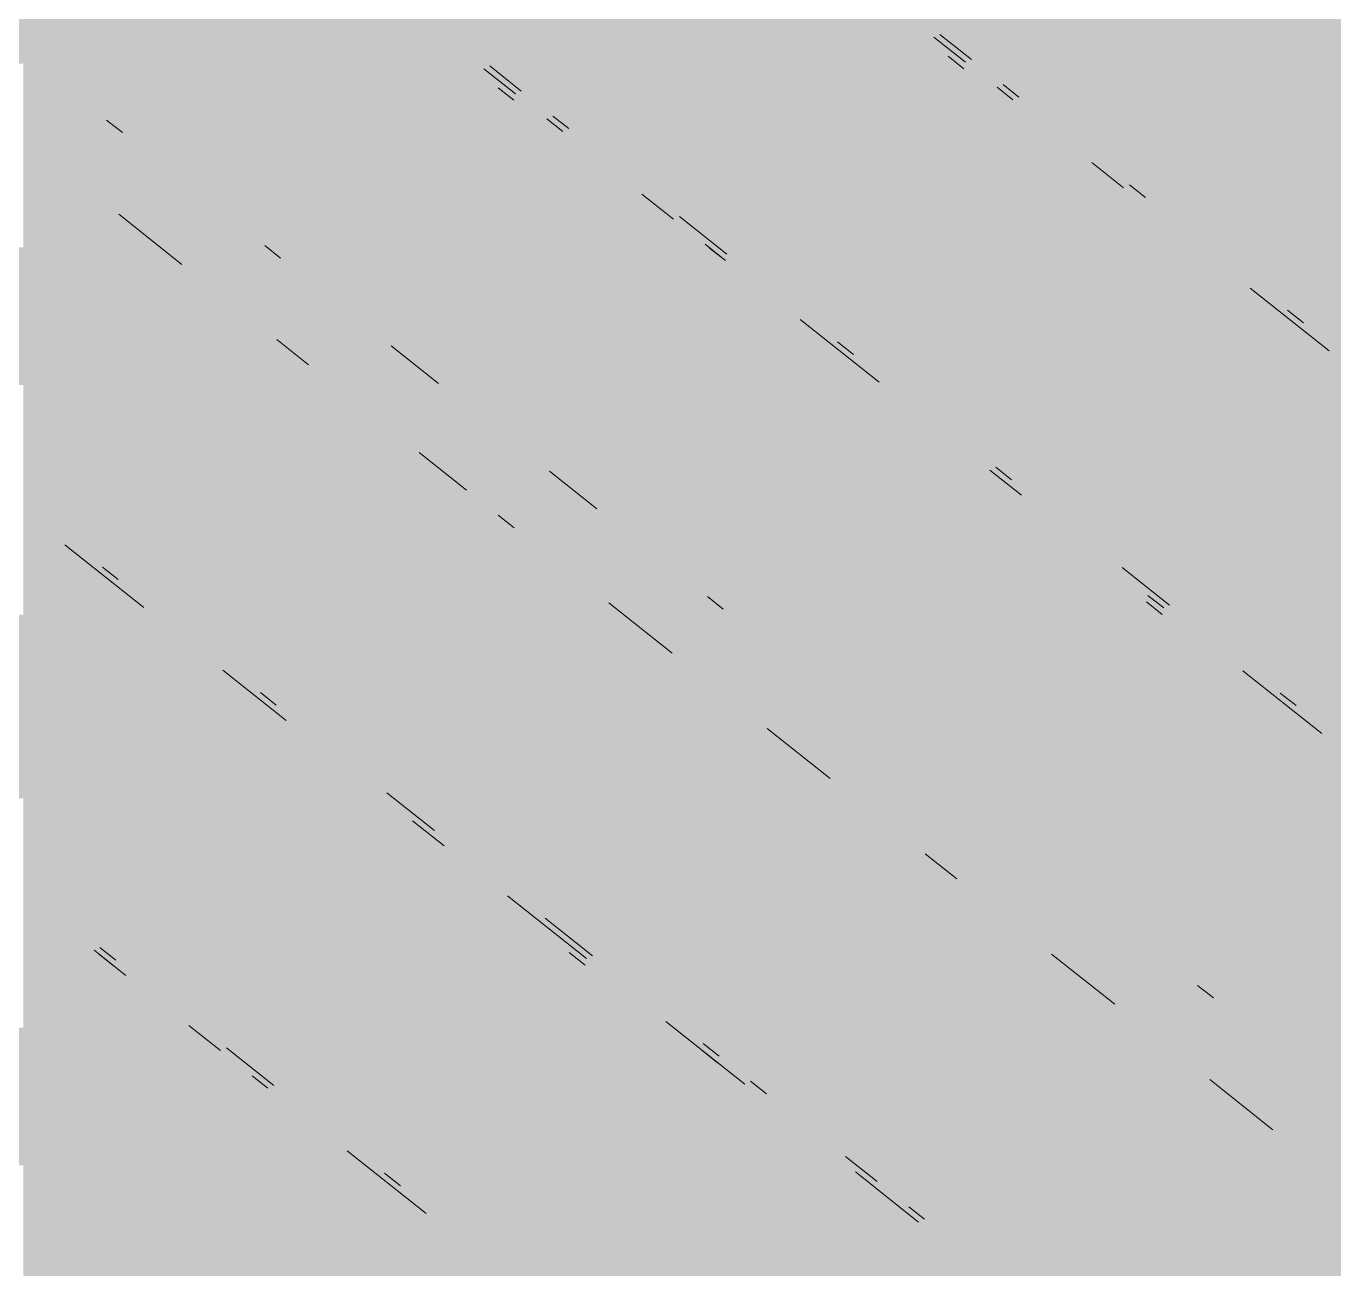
# Model space of a CAD drawing. Header units: millimetres. Extents: x 5 to 1315, y 5 to 292.
# Drawn here: x 1186.931 to 1189.677, y 96.279 to 98.889 of the extents above; entities that cross this region are included whole.
import ezdxf

# ---------------------------------------------------------------- set-up
doc = ezdxf.new("R2010")
doc.units = ezdxf.units.MM
doc.layers.add('EXISTING', color=7, linetype='Continuous')
doc.layers.add('IMAGES', color=7, linetype='Continuous')

# ---------------------------------------------------------------- blocks, each defined once
blk = doc.blocks.new('SHEET_03')
at = {"layer": 'EXISTING', "color": 250, "lineweight": 9}
for p, q in [((288.837, 98.8659), (288.9034, 98.8132)), ((288.9159, 98.8191), (288.8495, 98.8718)), ((288.9003, 98.7996), (288.8671, 98.826)), ((287.8922, 98.7996), (287.9586, 98.747)), ((287.971, 98.7528), (287.9047, 98.8055)), ((287.9554, 98.7333), (287.9222, 98.7597)), ((288.9698, 98.7606), (289.003, 98.7342)), ((289.0155, 98.7401), (288.9823, 98.7664)), ((288.0706, 98.6738), (288.0374, 98.7001)), ((287.1336, 98.6655), (287.1004, 98.6919)), ((288.0249, 98.6943), (288.0581, 98.6679)), ((289.169, 98.6025), (289.2354, 98.5498)), ((288.2241, 98.5362), (288.2905, 98.4836)), ((289.2811, 98.5294), (289.2479, 98.5557)), ((287.1259, 98.4942), (287.2586, 98.3888)), ((288.4026, 98.4104), (288.303, 98.4894)), ((287.4655, 98.4021), (287.4323, 98.4285)), ((288.3569, 98.4309), (288.3901, 98.4046)), ((288.3995, 98.3968), (288.3663, 98.4231)), ((289.501, 98.3391), (289.6669, 98.2074)), ((289.613, 98.266), (289.5798, 98.2923)), ((288.5561, 98.2729), (288.7221, 98.1412)), ((287.4578, 98.2308), (287.5242, 98.1781)), ((287.7975, 98.1387), (287.6979, 98.2178)), ((288.6682, 98.1997), (288.635, 98.226)), ((287.7566, 97.9938), (287.8562, 97.9147)), ((288.9544, 97.9568), (289.0208, 97.9041)), ((289.0001, 97.9363), (288.9669, 97.9626)), ((288.1294, 97.8753), (288.0299, 97.9544)), ((287.9226, 97.8621), (287.9557, 97.8357)), ((287.0126, 97.7998), (287.1786, 97.6681)), ((287.1247, 97.7266), (287.0915, 97.753)), ((289.3321, 97.6729), (289.2325, 97.7519)), ((288.395, 97.6646), (288.3618, 97.691)), ((289.2864, 97.6934), (289.3196, 97.6671)), ((288.1549, 97.6777), (288.2877, 97.5723)), ((289.3164, 97.6534), (289.2832, 97.6798)), ((287.3446, 97.5364), (287.4774, 97.431)), ((289.4856, 97.5354), (289.6515, 97.4037)), ((287.4567, 97.4632), (287.4235, 97.4896)), ((289.5976, 97.4622), (289.5644, 97.4885)), ((288.4869, 97.4143), (288.6197, 97.3089)), ((287.7886, 97.1999), (287.689, 97.2789)), ((287.7429, 97.2203), (287.8093, 97.1677)), ((288.8188, 97.1509), (288.8852, 97.0982)), ((287.9421, 97.0623), (288.1081, 96.9306)), ((288.1206, 96.9365), (288.021, 97.0155)), ((287.074, 96.9482), (287.1404, 96.8955)), ((287.1166, 96.9141), (287.0834, 96.9405)), ((287.1197, 96.9277), (287.0865, 96.9541)), ((288.105, 96.917), (288.0718, 96.9433)), ((289.0844, 96.9402), (289.2172, 96.8348)), ((289.4241, 96.8481), (289.3909, 96.8745)), ((287.2732, 96.7902), (287.3396, 96.7375)), ((288.2741, 96.7989), (288.44, 96.6672)), ((288.3861, 96.7258), (288.3529, 96.7521)), ((287.4517, 96.6644), (287.3521, 96.7434)), ((288.383, 96.7121), (288.3498, 96.7385)), ((287.406, 96.6848), (287.4392, 96.6585)), ((288.4857, 96.6467), (288.4525, 96.6731)), ((289.4164, 96.6768), (289.5491, 96.5714)), ((287.6052, 96.5268), (287.7711, 96.3951)), ((288.7181, 96.4624), (288.6517, 96.515)), ((287.7172, 96.4536), (287.684, 96.48)), ((288.6724, 96.4828), (288.8052, 96.3775)), ((288.8177, 96.3833), (288.7845, 96.4097))]:
    blk.add_line(p, q, dxfattribs=at)
at = {"layer": 'IMAGES', "color": 7}
for points in [[(286.8291, 98.81), (287.0218, 98.81), (286.8291, 98.9064), (287.0218, 98.9064)], [(287.0218, 98.81), (287.1182, 98.81), (287.0218, 98.9064), (287.1182, 98.9064)], [(287.1182, 98.81), (287.2145, 98.81), (287.1182, 98.9064), (287.2145, 98.9064)], [(287.2145, 98.81), (287.6, 98.81), (287.2145, 98.9064), (287.6, 98.9064)], [(287.6, 98.81), (287.6964, 98.81), (287.6, 98.9064), (287.6964, 98.9064)], [(287.6964, 98.81), (287.7927, 98.81), (287.6964, 98.9064), (287.7927, 98.9064)], [(287.7927, 98.81), (287.9855, 98.81), (287.7927, 98.9064), (287.9855, 98.9064)], [(287.9855, 98.81), (288.0818, 98.81), (287.9855, 98.9064), (288.0818, 98.9064)], [(288.0818, 98.81), (288.5636, 98.81), (288.0818, 98.9064), (288.5636, 98.9064)], [(288.5636, 98.81), (288.66, 98.81), (288.5636, 98.9064), (288.66, 98.9064)], [(288.66, 98.81), (288.7564, 98.81), (288.66, 98.9064), (288.7564, 98.9064)], [(288.7564, 98.81), (288.8527, 98.81), (288.7564, 98.9064), (288.8527, 98.9064)], [(288.8527, 98.81), (288.9491, 98.81), (288.8527, 98.9064), (288.9491, 98.9064)], [(288.9491, 98.81), (289.0455, 98.81), (288.9491, 98.9064), (289.0455, 98.9064)], [(289.0455, 98.81), (289.1418, 98.81), (289.0455, 98.9064), (289.1418, 98.9064)], [(289.1418, 98.81), (289.6236, 98.81), (289.1418, 98.9064), (289.6236, 98.9064)], [(289.6236, 98.81), (289.72, 98.81), (289.6236, 98.9064), (289.72, 98.9064)], [(286.9255, 98.7136), (287.0218, 98.7136), (286.9255, 98.81), (287.0218, 98.81)], [(287.0218, 98.7136), (287.1182, 98.7136), (287.0218, 98.81), (287.1182, 98.81)], [(287.1182, 98.7136), (287.3109, 98.7136), (287.1182, 98.81), (287.3109, 98.81)], [(287.3109, 98.7136), (287.6964, 98.7136), (287.3109, 98.81), (287.6964, 98.81)], [(287.6964, 98.7136), (287.7927, 98.7136), (287.6964, 98.81), (287.7927, 98.81)], [(287.7927, 98.7136), (287.8891, 98.7136), (287.7927, 98.81), (287.8891, 98.81)], [(287.8891, 98.7136), (287.9855, 98.7136), (287.8891, 98.81), (287.9855, 98.81)], [(287.9855, 98.7136), (288.0818, 98.7136), (287.9855, 98.81), (288.0818, 98.81)], [(288.0818, 98.7136), (288.2745, 98.7136), (288.0818, 98.81), (288.2745, 98.81)], [(288.2745, 98.7136), (288.7564, 98.7136), (288.2745, 98.81), (288.7564, 98.81)], [(288.7564, 98.7136), (288.8527, 98.7136), (288.7564, 98.81), (288.8527, 98.81)], [(288.8527, 98.7136), (289.0455, 98.7136), (288.8527, 98.81), (289.0455, 98.81)], [(289.0455, 98.7136), (289.1418, 98.7136), (289.0455, 98.81), (289.1418, 98.81)], [(289.1418, 98.7136), (289.2382, 98.7136), (289.1418, 98.81), (289.2382, 98.81)], [(289.2382, 98.7136), (289.8164, 98.7136), (289.2382, 98.81), (289.8164, 98.81)], [(286.9255, 98.6172), (287.1182, 98.6172), (286.9255, 98.7136), (287.1182, 98.7136)], [(287.1182, 98.6172), (287.2145, 98.6172), (287.1182, 98.7136), (287.2145, 98.7136)], [(287.2145, 98.6172), (287.3109, 98.6172), (287.2145, 98.7136), (287.3109, 98.7136)], [(287.3109, 98.6172), (287.4073, 98.6172), (287.3109, 98.7136), (287.4073, 98.7136)], [(287.4073, 98.6172), (287.7927, 98.6172), (287.4073, 98.7136), (287.7927, 98.7136)], [(287.7927, 98.6172), (287.9855, 98.6172), (287.7927, 98.7136), (287.9855, 98.7136)], [(287.9855, 98.6172), (288.0818, 98.6172), (287.9855, 98.7136), (288.0818, 98.7136)], [(288.0818, 98.6172), (288.1782, 98.6172), (288.0818, 98.7136), (288.1782, 98.7136)], [(288.1782, 98.6172), (288.2745, 98.6172), (288.1782, 98.7136), (288.2745, 98.7136)], [(288.2745, 98.6172), (288.3709, 98.6172), (288.2745, 98.7136), (288.3709, 98.7136)], [(288.3709, 98.6172), (288.8527, 98.6172), (288.3709, 98.7136), (288.8527, 98.7136)], [(288.8527, 98.6172), (288.9491, 98.6172), (288.8527, 98.7136), (288.9491, 98.7136)], [(288.9491, 98.6172), (289.0455, 98.6172), (288.9491, 98.7136), (289.0455, 98.7136)], [(289.0455, 98.6172), (289.1418, 98.6172), (289.0455, 98.7136), (289.1418, 98.7136)], [(289.1418, 98.6172), (289.2382, 98.6172), (289.1418, 98.7136), (289.2382, 98.7136)], [(289.2382, 98.6172), (289.3345, 98.6172), (289.2382, 98.7136), (289.3345, 98.7136)], [(289.3345, 98.6172), (289.9127, 98.6172), (289.3345, 98.7136), (289.9127, 98.7136)], [(286.9255, 98.5208), (287.0218, 98.5208), (286.9255, 98.6172), (287.0218, 98.6172)], [(287.0218, 98.5208), (287.1182, 98.5208), (287.0218, 98.6172), (287.1182, 98.6172)], [(287.1182, 98.5208), (287.2145, 98.5208), (287.1182, 98.6172), (287.2145, 98.6172)], [(287.2145, 98.5208), (287.3109, 98.5208), (287.2145, 98.6172), (287.3109, 98.6172)], [(287.3109, 98.5208), (287.4073, 98.5208), (287.3109, 98.6172), (287.4073, 98.6172)], [(287.4073, 98.5208), (287.8891, 98.5208), (287.4073, 98.6172), (287.8891, 98.6172)], [(287.8891, 98.5208), (287.9855, 98.5208), (287.8891, 98.6172), (287.9855, 98.6172)], [(287.9855, 98.5208), (288.0818, 98.5208), (287.9855, 98.6172), (288.0818, 98.6172)], [(288.0818, 98.5208), (288.1782, 98.5208), (288.0818, 98.6172), (288.1782, 98.6172)], [(288.1782, 98.5208), (288.2745, 98.5208), (288.1782, 98.6172), (288.2745, 98.6172)], [(288.2745, 98.5208), (288.3709, 98.5208), (288.2745, 98.6172), (288.3709, 98.6172)], [(288.3709, 98.5208), (288.4673, 98.5208), (288.3709, 98.6172), (288.4673, 98.6172)], [(288.4673, 98.5208), (289.0455, 98.5208), (288.4673, 98.6172), (289.0455, 98.6172)], [(289.0455, 98.5208), (289.1418, 98.5208), (289.0455, 98.6172), (289.1418, 98.6172)], [(289.1418, 98.5208), (289.2382, 98.5208), (289.1418, 98.6172), (289.2382, 98.6172)], [(289.2382, 98.5208), (289.3345, 98.5208), (289.2382, 98.6172), (289.3345, 98.6172)], [(289.3345, 98.5208), (289.4309, 98.5208), (289.3345, 98.6172), (289.4309, 98.6172)], [(289.4309, 98.5208), (290.0091, 98.5208), (289.4309, 98.6172), (290.0091, 98.6172)], [(286.9255, 98.4244), (287.0218, 98.4244), (286.9255, 98.5208), (287.0218, 98.5208)], [(287.0218, 98.4244), (287.3109, 98.4244), (287.0218, 98.5208), (287.3109, 98.5208)], [(287.3109, 98.328), (287.4073, 98.328), (287.3109, 98.5208), (287.4073, 98.5208)], [(287.4073, 98.4244), (287.5036, 98.4244), (287.4073, 98.5208), (287.5036, 98.5208)], [(287.5036, 98.4244), (287.6, 98.4244), (287.5036, 98.5208), (287.6, 98.5208)], [(287.6, 98.4244), (288.0818, 98.4244), (287.6, 98.5208), (288.0818, 98.5208)], [(288.0818, 98.4244), (288.1782, 98.4244), (288.0818, 98.5208), (288.1782, 98.5208)], [(288.1782, 98.4244), (288.3709, 98.4244), (288.1782, 98.5208), (288.3709, 98.5208)], [(288.3709, 98.4244), (288.4673, 98.4244), (288.3709, 98.5208), (288.4673, 98.5208)], [(288.4673, 98.4244), (288.5636, 98.4244), (288.4673, 98.5208), (288.5636, 98.5208)], [(288.5636, 98.4244), (289.1418, 98.4244), (288.5636, 98.5208), (289.1418, 98.5208)], [(289.1418, 98.4244), (289.2382, 98.4244), (289.1418, 98.5208), (289.2382, 98.5208)], [(289.2382, 98.4244), (289.4309, 98.4244), (289.2382, 98.5208), (289.4309, 98.5208)], [(289.4309, 98.4244), (289.5273, 98.4244), (289.4309, 98.5208), (289.5273, 98.5208)], [(289.5273, 98.4244), (289.6236, 98.4244), (289.5273, 98.5208), (289.6236, 98.5208)], [(289.6236, 98.4244), (290.1055, 98.4244), (289.6236, 98.5208), (290.1055, 98.5208)], [(286.54, 98.328), (287.0218, 98.328), (286.54, 98.4244), (287.0218, 98.4244)], [(287.0218, 98.328), (287.1182, 98.328), (287.0218, 98.4244), (287.1182, 98.4244)], [(287.1182, 98.328), (287.2145, 98.328), (287.1182, 98.4244), (287.2145, 98.4244)], [(287.2145, 98.328), (287.3109, 98.328), (287.2145, 98.4244), (287.3109, 98.4244)], [(287.4073, 98.328), (287.5036, 98.328), (287.4073, 98.4244), (287.5036, 98.4244)], [(287.5036, 98.328), (287.6, 98.328), (287.5036, 98.4244), (287.6, 98.4244)], [(287.6, 98.328), (287.6964, 98.328), (287.6, 98.4244), (287.6964, 98.4244)], [(287.6964, 98.328), (287.7927, 98.328), (287.6964, 98.4244), (287.7927, 98.4244)], [(287.7927, 98.328), (288.1782, 98.328), (287.7927, 98.4244), (288.1782, 98.4244)], [(288.1782, 98.328), (288.2745, 98.328), (288.1782, 98.4244), (288.2745, 98.4244)], [(288.2745, 98.328), (288.5636, 98.328), (288.2745, 98.4244), (288.5636, 98.4244)], [(288.5636, 98.328), (288.66, 98.328), (288.5636, 98.4244), (288.66, 98.4244)], [(288.66, 98.328), (288.7564, 98.328), (288.66, 98.4244), (288.7564, 98.4244)], [(288.7564, 98.328), (289.2382, 98.328), (288.7564, 98.4244), (289.2382, 98.4244)], [(289.2382, 98.328), (289.3345, 98.328), (289.2382, 98.4244), (289.3345, 98.4244)], [(289.3345, 98.328), (289.5273, 98.328), (289.3345, 98.4244), (289.5273, 98.4244)], [(289.5273, 98.328), (289.6236, 98.328), (289.5273, 98.4244), (289.6236, 98.4244)], [(289.6236, 98.328), (289.72, 98.328), (289.6236, 98.4244), (289.72, 98.4244)], [(286.7327, 98.2316), (287.1182, 98.2316), (286.7327, 98.328), (287.1182, 98.328)], [(287.1182, 98.2316), (287.2145, 98.2316), (287.1182, 98.328), (287.2145, 98.328)], [(287.2145, 98.2316), (287.3109, 98.2316), (287.2145, 98.328), (287.3109, 98.328)], [(287.3109, 98.2316), (287.4073, 98.2316), (287.3109, 98.328), (287.4073, 98.328)], [(287.4073, 98.2316), (287.5036, 98.2316), (287.4073, 98.328), (287.5036, 98.328)], [(287.5036, 98.2316), (287.6964, 98.2316), (287.5036, 98.328), (287.6964, 98.328)], [(287.6964, 98.2316), (287.7927, 98.2316), (287.6964, 98.328), (287.7927, 98.328)], [(287.7927, 98.2316), (287.8891, 98.2316), (287.7927, 98.328), (287.8891, 98.328)], [(287.8891, 98.2316), (288.2745, 98.2316), (287.8891, 98.328), (288.2745, 98.328)], [(288.2745, 98.2316), (288.3709, 98.2316), (288.2745, 98.328), (288.3709, 98.328)], [(288.3709, 98.2316), (288.4673, 98.2316), (288.3709, 98.328), (288.4673, 98.328)], [(288.4673, 98.2316), (288.66, 98.2316), (288.4673, 98.328), (288.66, 98.328)], [(288.66, 98.2316), (288.7564, 98.2316), (288.66, 98.328), (288.7564, 98.328)], [(288.7564, 98.2316), (289.3345, 98.2316), (288.7564, 98.328), (289.3345, 98.328)], [(289.3345, 98.2316), (289.4309, 98.2316), (289.3345, 98.328), (289.4309, 98.328)], [(289.4309, 98.2316), (289.5273, 98.2316), (289.4309, 98.328), (289.5273, 98.328)], [(289.5273, 98.2316), (289.6236, 98.2316), (289.5273, 98.328), (289.6236, 98.328)], [(289.6236, 98.2316), (289.72, 98.2316), (289.6236, 98.328), (289.72, 98.328)], [(286.8291, 98.1352), (287.2145, 98.1352), (286.8291, 98.2316), (287.2145, 98.2316)], [(287.2145, 98.1352), (287.3109, 98.1352), (287.2145, 98.2316), (287.3109, 98.2316)], [(287.3109, 98.1352), (287.4073, 98.1352), (287.3109, 98.2316), (287.4073, 98.2316)], [(287.4073, 98.1352), (287.5036, 98.1352), (287.4073, 98.2316), (287.5036, 98.2316)], [(287.5036, 98.1352), (287.6, 98.1352), (287.5036, 98.2316), (287.6, 98.2316)], [(287.6, 98.1352), (287.6964, 98.1352), (287.6, 98.2316), (287.6964, 98.2316)], [(287.6964, 98.1352), (287.7927, 98.1352), (287.6964, 98.2316), (287.7927, 98.2316)], [(287.7927, 98.1352), (287.9855, 98.1352), (287.7927, 98.2316), (287.9855, 98.2316)], [(287.9855, 98.1352), (288.4673, 98.1352), (287.9855, 98.2316), (288.4673, 98.2316)], [(288.4673, 98.1352), (288.5636, 98.1352), (288.4673, 98.2316), (288.5636, 98.2316)], [(288.5636, 98.1352), (288.7564, 98.1352), (288.5636, 98.2316), (288.7564, 98.2316)], [(288.7564, 98.1352), (288.8527, 98.1352), (288.7564, 98.2316), (288.8527, 98.2316)], [(288.8527, 98.1352), (288.9491, 98.1352), (288.8527, 98.2316), (288.9491, 98.2316)], [(288.9491, 98.1352), (289.4309, 98.1352), (288.9491, 98.2316), (289.4309, 98.2316)], [(289.4309, 98.1352), (289.5273, 98.1352), (289.4309, 98.2316), (289.5273, 98.2316)], [(289.5273, 98.1352), (289.6236, 98.1352), (289.5273, 98.2316), (289.6236, 98.2316)], [(289.6236, 98.1352), (289.72, 98.1352), (289.6236, 98.2316), (289.72, 98.2316)], [(286.9255, 98.0387), (287.4073, 98.0387), (286.9255, 98.1352), (287.4073, 98.1352)], [(287.4073, 98.0387), (287.5036, 98.0387), (287.4073, 98.1352), (287.5036, 98.1352)], [(287.5036, 98.0387), (287.6, 98.0387), (287.5036, 98.1352), (287.6, 98.1352)], [(287.6, 98.0387), (287.9855, 98.0387), (287.6, 98.1352), (287.9855, 98.1352)], [(287.9855, 98.0387), (288.0818, 98.0387), (287.9855, 98.1352), (288.0818, 98.1352)], [(288.0818, 98.0387), (288.66, 98.0387), (288.0818, 98.1352), (288.66, 98.1352)], [(288.66, 98.0387), (288.9491, 98.0387), (288.66, 98.1352), (288.9491, 98.1352)], [(288.9491, 98.0387), (289.0455, 98.0387), (288.9491, 98.1352), (289.0455, 98.1352)], [(289.0455, 98.0387), (289.5273, 98.0387), (289.0455, 98.1352), (289.5273, 98.1352)], [(289.5273, 98.0387), (289.6236, 98.0387), (289.5273, 98.1352), (289.6236, 98.1352)], [(289.6236, 98.0387), (289.72, 98.0387), (289.6236, 98.1352), (289.72, 98.1352)], [(286.9255, 97.9423), (287.0218, 97.9423), (286.9255, 98.0387), (287.0218, 98.0387)], [(287.0218, 97.9423), (287.1182, 97.9423), (287.0218, 98.0387), (287.1182, 98.0387)], [(287.1182, 97.9423), (287.5036, 97.9423), (287.1182, 98.0387), (287.5036, 98.0387)], [(287.5036, 97.9423), (287.6, 97.9423), (287.5036, 98.0387), (287.6, 98.0387)], [(287.6, 97.9423), (287.6964, 97.9423), (287.6, 98.0387), (287.6964, 98.0387)], [(287.6964, 97.9423), (287.7927, 97.9423), (287.6964, 98.0387), (287.7927, 98.0387)], [(287.7927, 97.9423), (287.8891, 97.9423), (287.7927, 98.0387), (287.8891, 98.0387)], [(287.8891, 97.9423), (287.9855, 97.9423), (287.8891, 98.0387), (287.9855, 98.0387)], [(287.9855, 97.9423), (288.0818, 97.9423), (287.9855, 98.0387), (288.0818, 98.0387)], [(288.0818, 97.9423), (288.1782, 97.9423), (288.0818, 98.0387), (288.1782, 98.0387)], [(288.1782, 97.9423), (288.66, 97.9423), (288.1782, 98.0387), (288.66, 98.0387)], [(288.66, 97.9423), (288.7564, 97.9423), (288.66, 98.0387), (288.7564, 98.0387)], [(288.7564, 97.9423), (288.8527, 97.9423), (288.7564, 98.0387), (288.8527, 98.0387)], [(288.8527, 97.9423), (289.0455, 97.9423), (288.8527, 98.0387), (289.0455, 98.0387)], [(289.0455, 97.9423), (289.1418, 97.9423), (289.0455, 98.0387), (289.1418, 98.0387)], [(289.1418, 97.9423), (289.2382, 97.9423), (289.1418, 98.0387), (289.2382, 98.0387)], [(289.2382, 97.9423), (289.72, 97.9423), (289.2382, 98.0387), (289.72, 98.0387)], [(286.9255, 97.8459), (287.0218, 97.8459), (286.9255, 97.9423), (287.0218, 97.9423)], [(287.0218, 97.8459), (287.1182, 97.8459), (287.0218, 97.9423), (287.1182, 97.9423)], [(287.1182, 97.8459), (287.2145, 97.8459), (287.1182, 97.9423), (287.2145, 97.9423)], [(287.2145, 97.8459), (287.5036, 97.8459), (287.2145, 97.9423), (287.5036, 97.9423)], [(287.5036, 97.8459), (287.7927, 97.8459), (287.5036, 97.9423), (287.7927, 97.9423)], [(287.7927, 97.8459), (287.8891, 97.8459), (287.7927, 97.9423), (287.8891, 97.9423)], [(287.8891, 97.8459), (287.9855, 97.8459), (287.8891, 97.9423), (287.9855, 97.9423)], [(287.9855, 97.8459), (288.0818, 97.8459), (287.9855, 97.9423), (288.0818, 97.9423)], [(288.0818, 97.8459), (288.1782, 97.8459), (288.0818, 97.9423), (288.1782, 97.9423)], [(288.1782, 97.8459), (288.2745, 97.8459), (288.1782, 97.9423), (288.2745, 97.9423)], [(288.2745, 97.8459), (288.7564, 97.8459), (288.2745, 97.9423), (288.7564, 97.9423)], [(288.7564, 97.8459), (288.8527, 97.8459), (288.7564, 97.9423), (288.8527, 97.9423)], [(288.8527, 97.8459), (288.9491, 97.8459), (288.8527, 97.9423), (288.9491, 97.9423)], [(288.9491, 97.8459), (289.0455, 97.8459), (288.9491, 97.9423), (289.0455, 97.9423)], [(289.0455, 97.7495), (289.1418, 97.7495), (289.0455, 97.9423), (289.1418, 97.9423)], [(289.1418, 97.8459), (289.2382, 97.8459), (289.1418, 97.9423), (289.2382, 97.9423)], [(289.2382, 97.8459), (289.3345, 97.8459), (289.2382, 97.9423), (289.3345, 97.9423)], [(289.3345, 97.8459), (289.8164, 97.8459), (289.3345, 97.9423), (289.8164, 97.9423)], [(286.9255, 97.7495), (287.0218, 97.7495), (286.9255, 97.8459), (287.0218, 97.8459)], [(287.0218, 97.7495), (287.1182, 97.7495), (287.0218, 97.8459), (287.1182, 97.8459)], [(287.1182, 97.7495), (287.2145, 97.7495), (287.1182, 97.8459), (287.2145, 97.8459)], [(287.2145, 97.7495), (287.3109, 97.7495), (287.2145, 97.8459), (287.3109, 97.8459)], [(287.3109, 97.7495), (287.7927, 97.7495), (287.3109, 97.8459), (287.7927, 97.8459)], [(287.7927, 97.7495), (287.8891, 97.7495), (287.7927, 97.8459), (287.8891, 97.8459)], [(287.8891, 97.7495), (287.9855, 97.7495), (287.8891, 97.8459), (287.9855, 97.8459)], [(287.9855, 97.7495), (288.0818, 97.7495), (287.9855, 97.8459), (288.0818, 97.8459)], [(288.0818, 97.7495), (288.2745, 97.7495), (288.0818, 97.8459), (288.2745, 97.8459)], [(288.2745, 97.7495), (288.3709, 97.7495), (288.2745, 97.8459), (288.3709, 97.8459)], [(288.3709, 97.7495), (288.4673, 97.7495), (288.3709, 97.8459), (288.4673, 97.8459)], [(288.4673, 97.7495), (288.8527, 97.7495), (288.4673, 97.8459), (288.8527, 97.8459)], [(288.8527, 97.7495), (288.9491, 97.7495), (288.8527, 97.8459), (288.9491, 97.8459)], [(288.9491, 97.7495), (289.0455, 97.7495), (288.9491, 97.8459), (289.0455, 97.8459)], [(289.1418, 97.7495), (289.2382, 97.7495), (289.1418, 97.8459), (289.2382, 97.8459)], [(289.2382, 97.7495), (289.3345, 97.7495), (289.2382, 97.8459), (289.3345, 97.8459)], [(289.3345, 97.7495), (289.4309, 97.7495), (289.3345, 97.8459), (289.4309, 97.8459)], [(289.4309, 97.7495), (289.9127, 97.7495), (289.4309, 97.8459), (289.9127, 97.8459)], [(286.9255, 97.6531), (287.0218, 97.6531), (286.9255, 97.7495), (287.0218, 97.7495)], [(287.0218, 97.6531), (287.2145, 97.6531), (287.0218, 97.7495), (287.2145, 97.7495)], [(287.2145, 97.6531), (287.3109, 97.6531), (287.2145, 97.7495), (287.3109, 97.7495)], [(287.3109, 97.6531), (287.4073, 97.6531), (287.3109, 97.7495), (287.4073, 97.7495)], [(287.4073, 97.6531), (287.9855, 97.6531), (287.4073, 97.7495), (287.9855, 97.7495)], [(287.9855, 97.6531), (288.0818, 97.6531), (287.9855, 97.7495), (288.0818, 97.7495)], [(288.0818, 97.6531), (288.1782, 97.6531), (288.0818, 97.7495), (288.1782, 97.7495)], [(288.1782, 97.6531), (288.2745, 97.6531), (288.1782, 97.7495), (288.2745, 97.7495)], [(288.2745, 97.6531), (288.3709, 97.6531), (288.2745, 97.7495), (288.3709, 97.7495)], [(288.3709, 97.6531), (288.4673, 97.6531), (288.3709, 97.7495), (288.4673, 97.7495)], [(288.4673, 97.6531), (288.5636, 97.6531), (288.4673, 97.7495), (288.5636, 97.7495)], [(288.5636, 97.6531), (288.9491, 97.6531), (288.5636, 97.7495), (288.9491, 97.7495)], [(288.9491, 97.6531), (289.0455, 97.6531), (288.9491, 97.7495), (289.0455, 97.7495)], [(289.0455, 97.6531), (289.1418, 97.6531), (289.0455, 97.7495), (289.1418, 97.7495)], [(289.1418, 97.6531), (289.2382, 97.6531), (289.1418, 97.7495), (289.2382, 97.7495)], [(289.2382, 97.6531), (289.3345, 97.6531), (289.2382, 97.7495), (289.3345, 97.7495)], [(289.3345, 97.6531), (289.4309, 97.6531), (289.3345, 97.7495), (289.4309, 97.7495)], [(289.4309, 97.6531), (289.5273, 97.6531), (289.4309, 97.7495), (289.5273, 97.7495)], [(289.5273, 97.6531), (290.2018, 97.6531), (289.5273, 97.7495), (290.2018, 97.7495)], [(286.54, 97.5567), (287.1182, 97.5567), (286.54, 97.6531), (287.1182, 97.6531)], [(287.1182, 97.5567), (287.2145, 97.5567), (287.1182, 97.6531), (287.2145, 97.6531)], [(287.2145, 97.5567), (287.4073, 97.5567), (287.2145, 97.6531), (287.4073, 97.6531)], [(287.4073, 97.5567), (287.5036, 97.5567), (287.4073, 97.6531), (287.5036, 97.6531)], [(287.5036, 97.5567), (287.9855, 97.5567), (287.5036, 97.6531), (287.9855, 97.6531)], [(287.9855, 97.5567), (288.0818, 97.5567), (287.9855, 97.6531), (288.0818, 97.6531)], [(288.0818, 97.5567), (288.1782, 97.5567), (288.0818, 97.6531), (288.1782, 97.6531)], [(288.1782, 97.5567), (288.4673, 97.5567), (288.1782, 97.6531), (288.4673, 97.6531)], [(288.4673, 97.5567), (288.5636, 97.5567), (288.4673, 97.6531), (288.5636, 97.6531)], [(288.5636, 97.5567), (288.66, 97.5567), (288.5636, 97.6531), (288.66, 97.6531)], [(288.66, 97.5567), (289.1418, 97.5567), (288.66, 97.6531), (289.1418, 97.6531)], [(289.1418, 97.5567), (289.2382, 97.5567), (289.1418, 97.6531), (289.2382, 97.6531)], [(289.2382, 97.5567), (289.3345, 97.5567), (289.2382, 97.6531), (289.3345, 97.6531)], [(289.3345, 97.5567), (289.4309, 97.5567), (289.3345, 97.6531), (289.4309, 97.6531)], [(289.4309, 97.5567), (289.5273, 97.5567), (289.4309, 97.6531), (289.5273, 97.6531)], [(289.5273, 97.5567), (289.6236, 97.5567), (289.5273, 97.6531), (289.6236, 97.6531)], [(289.6236, 97.5567), (290.2018, 97.5567), (289.6236, 97.6531), (290.2018, 97.6531)], [(286.6364, 97.4603), (287.1182, 97.4603), (286.6364, 97.5567), (287.1182, 97.5567)], [(287.1182, 97.4603), (287.2145, 97.4603), (287.1182, 97.5567), (287.2145, 97.5567)], [(287.2145, 97.4603), (287.3109, 97.4603), (287.2145, 97.5567), (287.3109, 97.5567)], [(287.3109, 97.4603), (287.5036, 97.4603), (287.3109, 97.5567), (287.5036, 97.5567)], [(287.5036, 97.4603), (287.6, 97.4603), (287.5036, 97.5567), (287.6, 97.5567)], [(287.6, 97.4603), (288.0818, 97.4603), (287.6, 97.5567), (288.0818, 97.5567)], [(288.0818, 97.4603), (288.1782, 97.4603), (288.0818, 97.5567), (288.1782, 97.5567)], [(288.1782, 97.4603), (288.2745, 97.4603), (288.1782, 97.5567), (288.2745, 97.5567)], [(288.2745, 97.4603), (288.3709, 97.4603), (288.2745, 97.5567), (288.3709, 97.5567)], [(288.3709, 97.4603), (288.4673, 97.4603), (288.3709, 97.5567), (288.4673, 97.5567)], [(288.4673, 97.4603), (288.5636, 97.4603), (288.4673, 97.5567), (288.5636, 97.5567)], [(288.5636, 97.4603), (288.66, 97.4603), (288.5636, 97.5567), (288.66, 97.5567)], [(288.66, 97.4603), (288.7564, 97.4603), (288.66, 97.5567), (288.7564, 97.5567)], [(288.7564, 97.4603), (288.8527, 97.4603), (288.7564, 97.5567), (288.8527, 97.5567)], [(288.8527, 97.4603), (289.2382, 97.4603), (288.8527, 97.5567), (289.2382, 97.5567)], [(289.2382, 97.4603), (289.4309, 97.4603), (289.2382, 97.5567), (289.4309, 97.5567)], [(289.4309, 97.4603), (289.6236, 97.4603), (289.4309, 97.5567), (289.6236, 97.5567)], [(289.6236, 97.4603), (289.72, 97.4603), (289.6236, 97.5567), (289.72, 97.5567)], [(286.7327, 97.3639), (287.2145, 97.3639), (286.7327, 97.4603), (287.2145, 97.4603)], [(287.2145, 97.3639), (287.3109, 97.3639), (287.2145, 97.4603), (287.3109, 97.4603)], [(287.3109, 97.3639), (287.4073, 97.3639), (287.3109, 97.4603), (287.4073, 97.4603)], [(287.4073, 97.3639), (287.5036, 97.3639), (287.4073, 97.4603), (287.5036, 97.4603)], [(287.5036, 97.3639), (287.6, 97.3639), (287.5036, 97.4603), (287.6, 97.4603)], [(287.6, 97.3639), (287.7927, 97.3639), (287.6, 97.4603), (287.7927, 97.4603)], [(287.7927, 97.3639), (288.2745, 97.3639), (287.7927, 97.4603), (288.2745, 97.4603)], [(288.2745, 97.3639), (288.3709, 97.3639), (288.2745, 97.4603), (288.3709, 97.4603)], [(288.3709, 97.3639), (288.4673, 97.3639), (288.3709, 97.4603), (288.4673, 97.4603)], [(288.4673, 97.3639), (288.66, 97.3639), (288.4673, 97.4603), (288.66, 97.4603)], [(288.66, 97.3639), (288.7564, 97.3639), (288.66, 97.4603), (288.7564, 97.4603)], [(288.7564, 97.3639), (288.8527, 97.3639), (288.7564, 97.4603), (288.8527, 97.4603)], [(288.8527, 97.3639), (288.9491, 97.3639), (288.8527, 97.4603), (288.9491, 97.4603)], [(288.9491, 97.3639), (289.4309, 97.3639), (288.9491, 97.4603), (289.4309, 97.4603)], [(289.4309, 97.3639), (289.5273, 97.3639), (289.4309, 97.4603), (289.5273, 97.4603)], [(289.5273, 97.3639), (289.72, 97.3639), (289.5273, 97.4603), (289.72, 97.4603)], [(286.8291, 97.2675), (287.4073, 97.2675), (286.8291, 97.3639), (287.4073, 97.3639)], [(287.4073, 97.2675), (287.5036, 97.2675), (287.4073, 97.3639), (287.5036, 97.3639)], [(287.5036, 97.2675), (287.6, 97.2675), (287.5036, 97.3639), (287.6, 97.3639)], [(287.6, 97.2675), (287.7927, 97.2675), (287.6, 97.3639), (287.7927, 97.3639)], [(287.7927, 97.2675), (287.8891, 97.2675), (287.7927, 97.3639), (287.8891, 97.3639)], [(287.8891, 97.2675), (288.3709, 97.2675), (287.8891, 97.3639), (288.3709, 97.3639)], [(288.3709, 97.2675), (288.4673, 97.2675), (288.3709, 97.3639), (288.4673, 97.3639)], [(288.4673, 97.2675), (288.5636, 97.2675), (288.4673, 97.3639), (288.5636, 97.3639)], [(288.5636, 97.2675), (288.66, 97.2675), (288.5636, 97.3639), (288.66, 97.3639)], [(288.66, 97.2675), (288.7564, 97.2675), (288.66, 97.3639), (288.7564, 97.3639)], [(288.7564, 97.2675), (288.8527, 97.2675), (288.7564, 97.3639), (288.8527, 97.3639)], [(288.8527, 97.2675), (288.9491, 97.2675), (288.8527, 97.3639), (288.9491, 97.3639)], [(288.9491, 97.2675), (289.0455, 97.2675), (288.9491, 97.3639), (289.0455, 97.3639)], [(289.0455, 97.2675), (289.1418, 97.2675), (289.0455, 97.3639), (289.1418, 97.3639)], [(289.1418, 97.2675), (289.6236, 97.2675), (289.1418, 97.3639), (289.6236, 97.3639)], [(289.6236, 97.2675), (289.72, 97.2675), (289.6236, 97.3639), (289.72, 97.3639)], [(286.9255, 97.1711), (287.0218, 97.1711), (286.9255, 97.2675), (287.0218, 97.2675)], [(287.0218, 97.1711), (287.5036, 97.1711), (287.0218, 97.2675), (287.5036, 97.2675)], [(287.5036, 97.1711), (287.6, 97.1711), (287.5036, 97.2675), (287.6, 97.2675)], [(287.6, 97.1711), (287.6964, 97.1711), (287.6, 97.2675), (287.6964, 97.2675)], [(287.6964, 97.1711), (287.7927, 97.1711), (287.6964, 97.2675), (287.7927, 97.2675)], [(287.7927, 97.1711), (287.8891, 97.1711), (287.7927, 97.2675), (287.8891, 97.2675)], [(287.8891, 97.1711), (287.9855, 97.1711), (287.8891, 97.2675), (287.9855, 97.2675)], [(287.9855, 97.1711), (288.4673, 97.1711), (287.9855, 97.2675), (288.4673, 97.2675)], [(288.4673, 97.1711), (288.5636, 97.1711), (288.4673, 97.2675), (288.5636, 97.2675)], [(288.5636, 97.1711), (288.66, 97.1711), (288.5636, 97.2675), (288.66, 97.2675)], [(288.66, 97.1711), (288.7564, 97.1711), (288.66, 97.2675), (288.7564, 97.2675)], [(288.7564, 97.1711), (288.9491, 97.1711), (288.7564, 97.2675), (288.9491, 97.2675)], [(288.9491, 97.1711), (289.0455, 97.1711), (288.9491, 97.2675), (289.0455, 97.2675)], [(289.0455, 97.1711), (289.1418, 97.1711), (289.0455, 97.2675), (289.1418, 97.2675)], [(289.1418, 97.1711), (289.2382, 97.1711), (289.1418, 97.2675), (289.2382, 97.2675)], [(289.2382, 97.1711), (289.6236, 97.1711), (289.2382, 97.2675), (289.6236, 97.2675)], [(289.6236, 97.1711), (289.72, 97.1711), (289.6236, 97.2675), (289.72, 97.2675)], [(286.9255, 97.0747), (287.0218, 97.0747), (286.9255, 97.1711), (287.0218, 97.1711)], [(287.0218, 97.0747), (287.6, 97.0747), (287.0218, 97.1711), (287.6, 97.1711)], [(287.6, 97.0747), (287.6964, 97.0747), (287.6, 97.1711), (287.6964, 97.1711)], [(287.6964, 97.0747), (287.7927, 97.0747), (287.6964, 97.1711), (287.7927, 97.1711)], [(287.7927, 97.0747), (287.8891, 97.0747), (287.7927, 97.1711), (287.8891, 97.1711)], [(287.8891, 97.0747), (287.9855, 97.0747), (287.8891, 97.1711), (287.9855, 97.1711)], [(287.9855, 97.0747), (288.0818, 97.0747), (287.9855, 97.1711), (288.0818, 97.1711)], [(288.0818, 97.0747), (288.1782, 97.0747), (288.0818, 97.1711), (288.1782, 97.1711)], [(288.1782, 97.0747), (288.5636, 97.0747), (288.1782, 97.1711), (288.5636, 97.1711)], [(288.5636, 97.0747), (288.66, 97.0747), (288.5636, 97.1711), (288.66, 97.1711)], [(288.66, 97.0747), (288.7564, 97.0747), (288.66, 97.1711), (288.7564, 97.1711)], [(288.7564, 97.0747), (288.9491, 97.0747), (288.7564, 97.1711), (288.9491, 97.1711)], [(288.9491, 96.9783), (289.0455, 96.9783), (288.9491, 97.1711), (289.0455, 97.1711)], [(289.0455, 97.0747), (289.1418, 97.0747), (289.0455, 97.1711), (289.1418, 97.1711)], [(289.1418, 97.0747), (289.3345, 97.0747), (289.1418, 97.1711), (289.3345, 97.1711)], [(289.3345, 97.0747), (289.8164, 97.0747), (289.3345, 97.1711), (289.8164, 97.1711)], [(286.9255, 96.9783), (287.1182, 96.9783), (286.9255, 97.0747), (287.1182, 97.0747)], [(287.1182, 96.9783), (287.2145, 96.9783), (287.1182, 97.0747), (287.2145, 97.0747)], [(287.2145, 96.9783), (287.6964, 96.9783), (287.2145, 97.0747), (287.6964, 97.0747)], [(287.6964, 96.9783), (287.7927, 96.9783), (287.6964, 97.0747), (287.7927, 97.0747)], [(287.7927, 96.9783), (287.8891, 96.9783), (287.7927, 97.0747), (287.8891, 97.0747)], [(287.8891, 96.9783), (288.0818, 96.9783), (287.8891, 97.0747), (288.0818, 97.0747)], [(288.0818, 96.9783), (288.1782, 96.9783), (288.0818, 97.0747), (288.1782, 97.0747)], [(288.1782, 96.9783), (288.2745, 96.9783), (288.1782, 97.0747), (288.2745, 97.0747)], [(288.2745, 96.9783), (288.66, 96.9783), (288.2745, 97.0747), (288.66, 97.0747)], [(288.66, 96.9783), (288.7564, 96.9783), (288.66, 97.0747), (288.7564, 97.0747)], [(288.7564, 96.9783), (288.8527, 96.9783), (288.7564, 97.0747), (288.8527, 97.0747)], [(288.8527, 96.9783), (288.9491, 96.9783), (288.8527, 97.0747), (288.9491, 97.0747)], [(289.0455, 96.9783), (289.1418, 96.9783), (289.0455, 97.0747), (289.1418, 97.0747)], [(289.1418, 96.9783), (289.2382, 96.9783), (289.1418, 97.0747), (289.2382, 97.0747)], [(289.2382, 96.9783), (289.3345, 96.9783), (289.2382, 97.0747), (289.3345, 97.0747)], [(289.3345, 96.9783), (289.4309, 96.9783), (289.3345, 97.0747), (289.4309, 97.0747)], [(289.4309, 96.9783), (289.9127, 96.9783), (289.4309, 97.0747), (289.9127, 97.0747)], [(286.9255, 96.8819), (287.0218, 96.8819), (286.9255, 96.9783), (287.0218, 96.9783)], [(287.0218, 96.8819), (287.2145, 96.8819), (287.0218, 96.9783), (287.2145, 96.9783)], [(287.2145, 96.8819), (287.3109, 96.8819), (287.2145, 96.9783), (287.3109, 96.9783)], [(287.3109, 96.8819), (287.4073, 96.8819), (287.3109, 96.9783), (287.4073, 96.9783)], [(287.4073, 96.8819), (287.8891, 96.8819), (287.4073, 96.9783), (287.8891, 96.9783)], [(287.8891, 96.8819), (287.9855, 96.8819), (287.8891, 96.9783), (287.9855, 96.9783)], [(287.9855, 96.8819), (288.1782, 96.8819), (287.9855, 96.9783), (288.1782, 96.9783)], [(288.1782, 96.8819), (288.2745, 96.8819), (288.1782, 96.9783), (288.2745, 96.9783)], [(288.2745, 96.8819), (288.3709, 96.8819), (288.2745, 96.9783), (288.3709, 96.9783)], [(288.3709, 96.8819), (288.7564, 96.8819), (288.3709, 96.9783), (288.7564, 96.9783)], [(288.7564, 96.8819), (288.8527, 96.8819), (288.7564, 96.9783), (288.8527, 96.9783)], [(288.8527, 96.8819), (288.9491, 96.8819), (288.8527, 96.9783), (288.9491, 96.9783)], [(288.9491, 96.8819), (289.0455, 96.8819), (288.9491, 96.9783), (289.0455, 96.9783)], [(289.0455, 96.8819), (289.1418, 96.8819), (289.0455, 96.9783), (289.1418, 96.9783)], [(289.1418, 96.8819), (289.2382, 96.8819), (289.1418, 96.9783), (289.2382, 96.9783)], [(289.2382, 96.8819), (289.3345, 96.8819), (289.2382, 96.9783), (289.3345, 96.9783)], [(289.3345, 96.8819), (289.4309, 96.8819), (289.3345, 96.9783), (289.4309, 96.9783)], [(289.4309, 96.8819), (289.6236, 96.8819), (289.4309, 96.9783), (289.6236, 96.9783)], [(289.6236, 96.8819), (290.0091, 96.8819), (289.6236, 96.9783), (290.0091, 96.9783)], [(286.9255, 96.7855), (287.0218, 96.7855), (286.9255, 96.8819), (287.0218, 96.8819)], [(287.0218, 96.7855), (287.1182, 96.7855), (287.0218, 96.8819), (287.1182, 96.8819)], [(287.1182, 96.7855), (287.3109, 96.7855), (287.1182, 96.8819), (287.3109, 96.8819)], [(287.3109, 96.7855), (287.4073, 96.7855), (287.3109, 96.8819), (287.4073, 96.8819)], [(287.4073, 96.7855), (287.5036, 96.7855), (287.4073, 96.8819), (287.5036, 96.8819)], [(287.5036, 96.7855), (288.0818, 96.7855), (287.5036, 96.8819), (288.0818, 96.8819)], [(288.0818, 96.7855), (288.1782, 96.7855), (288.0818, 96.8819), (288.1782, 96.8819)], [(288.1782, 96.7855), (288.2745, 96.7855), (288.1782, 96.8819), (288.2745, 96.8819)], [(288.2745, 96.7855), (288.3709, 96.7855), (288.2745, 96.8819), (288.3709, 96.8819)], [(288.3709, 96.7855), (288.4673, 96.7855), (288.3709, 96.8819), (288.4673, 96.8819)], [(288.4673, 96.7855), (288.9491, 96.7855), (288.4673, 96.8819), (288.9491, 96.8819)], [(288.9491, 96.7855), (289.0455, 96.7855), (288.9491, 96.8819), (289.0455, 96.8819)], [(289.0455, 96.7855), (289.1418, 96.7855), (289.0455, 96.8819), (289.1418, 96.8819)], [(289.1418, 96.7855), (289.2382, 96.7855), (289.1418, 96.8819), (289.2382, 96.8819)], [(289.2382, 96.7855), (289.4309, 96.7855), (289.2382, 96.8819), (289.4309, 96.8819)], [(289.4309, 96.7855), (289.5273, 96.7855), (289.4309, 96.8819), (289.5273, 96.8819)], [(289.5273, 96.7855), (289.6236, 96.7855), (289.5273, 96.8819), (289.6236, 96.8819)], [(289.6236, 96.7855), (289.72, 96.7855), (289.6236, 96.8819), (289.72, 96.8819)], [(286.4436, 96.6891), (287.1182, 96.6891), (286.4436, 96.7855), (287.1182, 96.7855)], [(287.1182, 96.6891), (287.2145, 96.6891), (287.1182, 96.7855), (287.2145, 96.7855)], [(287.2145, 96.6891), (287.3109, 96.6891), (287.2145, 96.7855), (287.3109, 96.7855)], [(287.3109, 96.6891), (287.4073, 96.6891), (287.3109, 96.7855), (287.4073, 96.7855)], [(287.4073, 96.6891), (287.5036, 96.6891), (287.4073, 96.7855), (287.5036, 96.7855)], [(287.5036, 96.6891), (287.6, 96.6891), (287.5036, 96.7855), (287.6, 96.7855)], [(287.6, 96.6891), (288.0818, 96.6891), (287.6, 96.7855), (288.0818, 96.7855)], [(288.0818, 96.6891), (288.1782, 96.6891), (288.0818, 96.7855), (288.1782, 96.7855)], [(288.1782, 96.6891), (288.2745, 96.6891), (288.1782, 96.7855), (288.2745, 96.7855)], [(288.2745, 96.6891), (288.4673, 96.6891), (288.2745, 96.7855), (288.4673, 96.7855)], [(288.4673, 96.6891), (289.0455, 96.6891), (288.4673, 96.7855), (289.0455, 96.7855)], [(289.0455, 96.6891), (289.1418, 96.6891), (289.0455, 96.7855), (289.1418, 96.7855)], [(289.1418, 96.6891), (289.2382, 96.6891), (289.1418, 96.7855), (289.2382, 96.7855)], [(289.2382, 96.6891), (289.3345, 96.6891), (289.2382, 96.7855), (289.3345, 96.7855)], [(289.3345, 96.6891), (289.6236, 96.6891), (289.3345, 96.7855), (289.6236, 96.7855)], [(289.6236, 96.6891), (289.72, 96.6891), (289.6236, 96.7855), (289.72, 96.7855)], [(286.7327, 96.5927), (287.2145, 96.5927), (286.7327, 96.6891), (287.2145, 96.6891)], [(287.2145, 96.5927), (287.3109, 96.5927), (287.2145, 96.6891), (287.3109, 96.6891)], [(287.3109, 96.5927), (287.4073, 96.5927), (287.3109, 96.6891), (287.4073, 96.6891)], [(287.4073, 96.5927), (287.5036, 96.5927), (287.4073, 96.6891), (287.5036, 96.6891)], [(287.5036, 96.5927), (287.6, 96.5927), (287.5036, 96.6891), (287.6, 96.6891)], [(287.6, 96.5927), (287.6964, 96.5927), (287.6, 96.6891), (287.6964, 96.6891)], [(287.6964, 96.5927), (288.2745, 96.5927), (287.6964, 96.6891), (288.2745, 96.6891)], [(288.2745, 96.5927), (288.3709, 96.5927), (288.2745, 96.6891), (288.3709, 96.6891)], [(288.3709, 96.5927), (288.5636, 96.5927), (288.3709, 96.6891), (288.5636, 96.6891)], [(288.5636, 96.5927), (288.66, 96.5927), (288.5636, 96.6891), (288.66, 96.6891)], [(288.66, 96.5927), (288.7564, 96.5927), (288.66, 96.6891), (288.7564, 96.6891)], [(288.7564, 96.5927), (289.1418, 96.5927), (288.7564, 96.6891), (289.1418, 96.6891)], [(289.1418, 96.5927), (289.2382, 96.5927), (289.1418, 96.6891), (289.2382, 96.6891)], [(289.2382, 96.5927), (289.3345, 96.5927), (289.2382, 96.6891), (289.3345, 96.6891)], [(289.3345, 96.5927), (289.4309, 96.5927), (289.3345, 96.6891), (289.4309, 96.6891)], [(289.4309, 96.5927), (289.5273, 96.5927), (289.4309, 96.6891), (289.5273, 96.6891)], [(289.5273, 96.5927), (289.72, 96.5927), (289.5273, 96.6891), (289.72, 96.6891)], [(286.8291, 96.4963), (287.3109, 96.4963), (286.8291, 96.5927), (287.3109, 96.5927)], [(287.3109, 96.4963), (287.5036, 96.4963), (287.3109, 96.5927), (287.5036, 96.5927)], [(287.5036, 96.4963), (287.6, 96.4963), (287.5036, 96.5927), (287.6, 96.5927)], [(287.6, 96.4963), (287.6964, 96.4963), (287.6, 96.5927), (287.6964, 96.5927)], [(287.6964, 96.4963), (287.7927, 96.4963), (287.6964, 96.5927), (287.7927, 96.5927)], [(287.7927, 96.4963), (288.3709, 96.4963), (287.7927, 96.5927), (288.3709, 96.5927)], [(288.3709, 96.4963), (288.4673, 96.4963), (288.3709, 96.5927), (288.4673, 96.5927)], [(288.4673, 96.4963), (288.5636, 96.4963), (288.4673, 96.5927), (288.5636, 96.5927)], [(288.5636, 96.4963), (288.66, 96.4963), (288.5636, 96.5927), (288.66, 96.5927)], [(288.66, 96.4963), (288.7564, 96.4963), (288.66, 96.5927), (288.7564, 96.5927)], [(288.7564, 96.4963), (288.8527, 96.4963), (288.7564, 96.5927), (288.8527, 96.5927)], [(288.8527, 96.4963), (289.3345, 96.4963), (288.8527, 96.5927), (289.3345, 96.5927)], [(289.3345, 96.4963), (289.4309, 96.4963), (289.3345, 96.5927), (289.4309, 96.5927)], [(289.4309, 96.4963), (289.5273, 96.4963), (289.4309, 96.5927), (289.5273, 96.5927)], [(289.5273, 96.4963), (289.6236, 96.4963), (289.5273, 96.5927), (289.6236, 96.5927)], [(289.6236, 96.4963), (289.72, 96.4963), (289.6236, 96.5927), (289.72, 96.5927)], [(286.9255, 96.3999), (287.0218, 96.3999), (286.9255, 96.4963), (287.0218, 96.4963)], [(287.0218, 96.3999), (287.5036, 96.3999), (287.0218, 96.4963), (287.5036, 96.4963)], [(287.5036, 96.3999), (287.6, 96.3999), (287.5036, 96.4963), (287.6, 96.4963)], [(287.6, 96.3999), (287.7927, 96.3999), (287.6, 96.4963), (287.7927, 96.4963)], [(287.7927, 96.3999), (287.8891, 96.3999), (287.7927, 96.4963), (287.8891, 96.4963)], [(287.8891, 96.3999), (287.9855, 96.3999), (287.8891, 96.4963), (287.9855, 96.4963)], [(287.9855, 96.3999), (288.4673, 96.3999), (287.9855, 96.4963), (288.4673, 96.4963)], [(288.4673, 96.3999), (288.5636, 96.3999), (288.4673, 96.4963), (288.5636, 96.4963)], [(288.5636, 96.3999), (288.66, 96.3999), (288.5636, 96.4963), (288.66, 96.4963)], [(288.66, 96.3999), (288.8527, 96.3999), (288.66, 96.4963), (288.8527, 96.4963)], [(288.8527, 96.3999), (288.9491, 96.3999), (288.8527, 96.4963), (288.9491, 96.4963)], [(288.9491, 96.3999), (289.4309, 96.3999), (288.9491, 96.4963), (289.4309, 96.4963)], [(289.4309, 96.3999), (289.5273, 96.3999), (289.4309, 96.4963), (289.5273, 96.4963)], [(289.5273, 96.3999), (289.6236, 96.3999), (289.5273, 96.4963), (289.6236, 96.4963)], [(289.6236, 96.3999), (289.72, 96.3999), (289.6236, 96.4963), (289.72, 96.4963)], [(286.9255, 96.3035), (287.0218, 96.3035), (286.9255, 96.3999), (287.0218, 96.3999)], [(287.0218, 96.3035), (287.1182, 96.3035), (287.0218, 96.3999), (287.1182, 96.3999)], [(287.1182, 96.3035), (287.6, 96.3035), (287.1182, 96.3999), (287.6, 96.3999)], [(287.6, 96.3035), (287.6964, 96.3035), (287.6, 96.3999), (287.6964, 96.3999)], [(287.6964, 96.3035), (287.8891, 96.3035), (287.6964, 96.3999), (287.8891, 96.3999)], [(287.8891, 96.3035), (287.9855, 96.3035), (287.8891, 96.3999), (287.9855, 96.3999)], [(287.9855, 96.3035), (288.0818, 96.3035), (287.9855, 96.3999), (288.0818, 96.3999)], [(288.0818, 96.3035), (288.5636, 96.3035), (288.0818, 96.3999), (288.5636, 96.3999)], [(288.5636, 96.3035), (288.66, 96.3035), (288.5636, 96.3999), (288.66, 96.3999)], [(288.66, 96.3035), (288.7564, 96.3035), (288.66, 96.3999), (288.7564, 96.3999)], [(288.7564, 96.3035), (288.9491, 96.3035), (288.7564, 96.3999), (288.9491, 96.3999)], [(288.9491, 96.3035), (289.0455, 96.3035), (288.9491, 96.3999), (289.0455, 96.3999)], [(289.0455, 96.3035), (289.1418, 96.3035), (289.0455, 96.3999), (289.1418, 96.3999)], [(289.1418, 96.3035), (289.5273, 96.3035), (289.1418, 96.3999), (289.5273, 96.3999)], [(289.5273, 96.3035), (289.6236, 96.3035), (289.5273, 96.3999), (289.6236, 96.3999)], [(289.6236, 96.3035), (289.72, 96.3035), (289.6236, 96.3999), (289.72, 96.3999)], [(286.9255, 96.2071), (287.0218, 96.2071), (286.9255, 96.3035), (287.0218, 96.3035)], [(287.0218, 96.2071), (287.1182, 96.2071), (287.0218, 96.3035), (287.1182, 96.3035)], [(287.1182, 96.2071), (287.2145, 96.2071), (287.1182, 96.3035), (287.2145, 96.3035)], [(287.2145, 96.2071), (287.6964, 96.2071), (287.2145, 96.3035), (287.6964, 96.3035)], [(287.6964, 96.2071), (287.7927, 96.2071), (287.6964, 96.3035), (287.7927, 96.3035)], [(287.7927, 96.2071), (287.8891, 96.2071), (287.7927, 96.3035), (287.8891, 96.3035)], [(287.8891, 96.2071), (288.0818, 96.2071), (287.8891, 96.3035), (288.0818, 96.3035)], [(288.0818, 96.2071), (288.1782, 96.2071), (288.0818, 96.3035), (288.1782, 96.3035)], [(288.1782, 96.2071), (288.7564, 96.2071), (288.1782, 96.3035), (288.7564, 96.3035)], [(288.7564, 96.2071), (288.8527, 96.2071), (288.7564, 96.3035), (288.8527, 96.3035)], [(288.8527, 96.2071), (288.9491, 96.2071), (288.8527, 96.3035), (288.9491, 96.3035)], [(288.9491, 96.2071), (289.0455, 96.2071), (288.9491, 96.3035), (289.0455, 96.3035)], [(289.0455, 96.2071), (289.1418, 96.2071), (289.0455, 96.3035), (289.1418, 96.3035)], [(289.1418, 96.2071), (289.2382, 96.2071), (289.1418, 96.3035), (289.2382, 96.3035)], [(289.2382, 96.2071), (289.72, 96.2071), (289.2382, 96.3035), (289.72, 96.3035)]]:
    blk.add_solid(points, dxfattribs=at)

msp = doc.modelspace()

# ---------------------------------------------------------------- block references
msp.add_blockref('SHEET_03', (900, 0))

doc.saveas('drawing.dxf')
